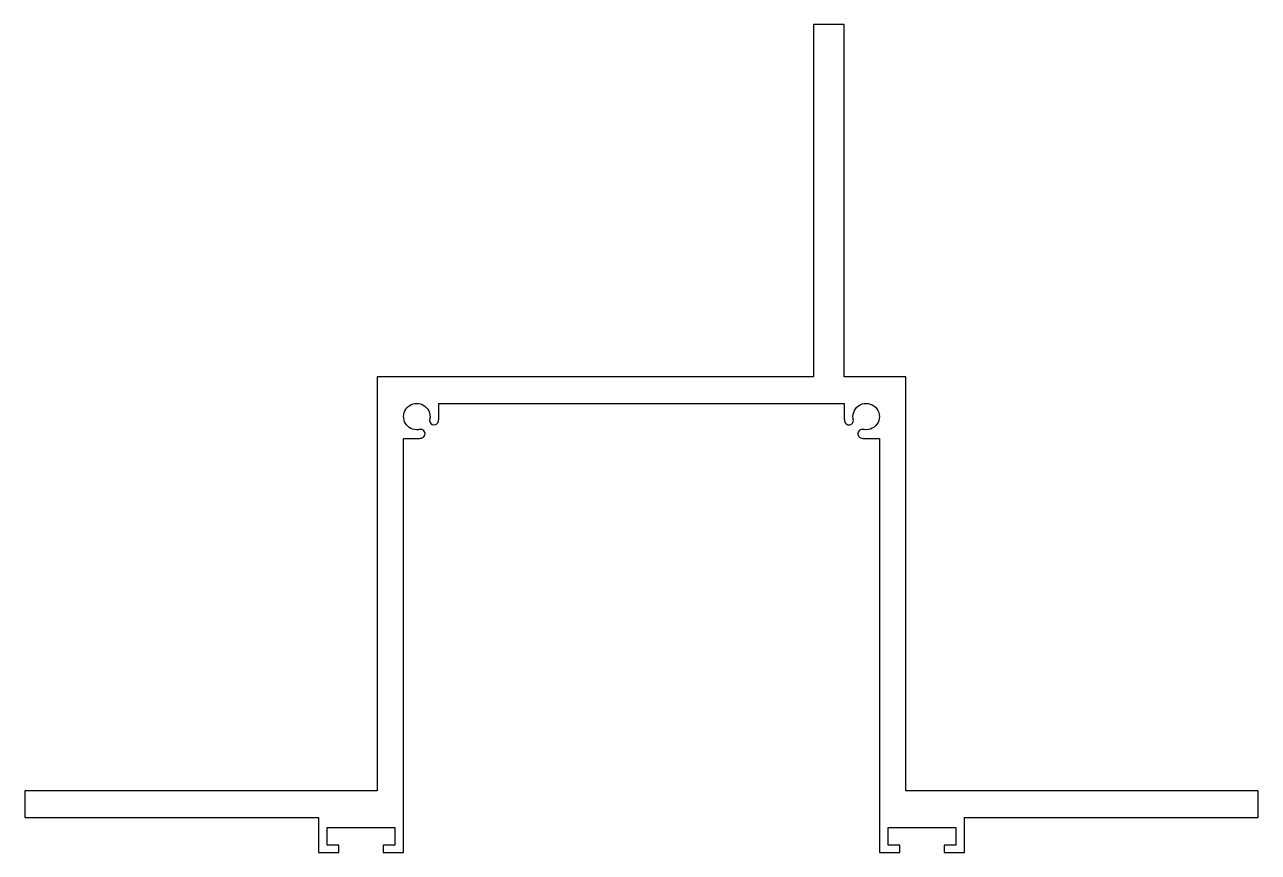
# Model space of a CAD drawing. Header units: millimetres. Extents: x 0 to 477, y -14 to 307.
import ezdxf

# ---------------------------------------------------------------- set-up
doc = ezdxf.new("R2010")
doc.units = ezdxf.units.MM
doc.layers.add('Layer 02', color=192, linetype='Continuous', true_color=0x7d26cd)

msp = doc.modelspace()

# ---------------------------------------------------------------- linework, layer by layer
at = {"layer": 'Layer 02'}
for points in [[(325.62, 146.47), (327.21, 146.47), (330.41, 146.47), (330.41, 0), (330.41, -13.54), (338.35, -13.54), (338.35, -10.7), (333.81, -10.7), (333.81, -3.89), (359.93, -3.89), (359.93, -10.7), (355.38, -10.7), (355.38, -13.54), (363.33, -13.54), (363.33, 0), (476.87, 0), (476.87, 10.22), (340.62, 10.22), (340.62, 170.31), (316.78, 170.31), (316.78, 306.56), (304.86, 306.56), (304.86, 170.31), (136.25, 170.31), (136.25, 10.22), (0, 10.22), (0, 0), (113.54, 0), (113.54, -13.54), (121.49, -13.54), (121.49, -10.7), (116.95, -10.7), (116.95, -3.89), (143.06, -3.89), (143.06, -10.7), (138.52, -10.7), (138.52, -13.54), (146.47, -13.54), (146.47, 0), (146.47, 146.47), (151.58, 146.47)], [(160.09, 155.78), (160.09, 157.22), (160.09, 160.09), (316.78, 160.09), (316.78, 156.9), (316.78, 155.31)]]:
    msp.add_lwpolyline(points, dxfattribs=at)
for points in [[(146.53, 155.8), (146.85, 157.74), (148.25, 159.33), (150.14, 159.89)], [(150.14, 159.89), (152.03, 160.44), (154.06, 159.86), (155.38, 158.4)], [(155.38, 158.4), (156.04, 157.66), (156.47, 156.75), (156.63, 155.77)], [(320.24, 154.26), (319.93, 156.43), (321.04, 158.57), (323.01, 159.55)], [(323.01, 159.55), (324.98, 160.54), (327.35, 160.15), (328.91, 158.6)], [(328.91, 158.6), (330.46, 157.04), (330.85, 154.66), (329.86, 152.7)], [(148.66, 150.79), (147.05, 151.91), (146.22, 153.86), (146.53, 155.8)], [(156.65, 154.36), (156.58, 153.83), (156.42, 153.56), (156.59, 153)], [(156.59, 153), (156.88, 152.02), (157.95, 151.51), (158.89, 151.91)], [(156.63, 155.77), (156.7, 155.3), (156.71, 154.84), (156.65, 154.36)], [(158.89, 151.91), (159.34, 152.1), (159.69, 152.48), (159.84, 152.95)], [(159.84, 152.95), (159.95, 153.3), (160.04, 153.99), (160.07, 154.35)], [(160.07, 154.35), (160.11, 154.83), (160.09, 155.31), (160.09, 155.78)], [(316.78, 155.31), (316.78, 154.69), (316.78, 154.32), (316.88, 153.71)], [(316.88, 153.71), (316.9, 153.52), (316.97, 153.13), (317.03, 152.94)], [(317.03, 152.94), (317.12, 152.68), (317.25, 152.47), (317.45, 152.27)], [(318.94, 151.8), (319.48, 151.89), (319.94, 152.24), (320.18, 152.72)], [(320.18, 152.72), (320.31, 152.98), (320.36, 153.23), (320.35, 153.51)], [(320.35, 153.51), (320.35, 153.77), (320.27, 154.01), (320.24, 154.26)], [(329.86, 152.7), (328.88, 150.73), (326.75, 149.61), (324.57, 149.93)], [(151.4, 149.88), (150.42, 149.91), (149.47, 150.23), (148.66, 150.79)], [(152.1, 149.9), (151.87, 149.88), (151.64, 149.87), (151.4, 149.88)], [(152.44, 149.95), (152.33, 149.93), (152.22, 149.91), (152.1, 149.9)], [(152.77, 150.01), (152.66, 149.99), (152.55, 149.97), (152.44, 149.95)], [(154.13, 149.69), (153.74, 149.98), (153.25, 150.1), (152.77, 150.01)], [(154.29, 147.14), (155.01, 147.86), (154.94, 149.06), (154.13, 149.69)], [(317.45, 152.27), (317.84, 151.88), (318.4, 151.71), (318.94, 151.8)], [(322.11, 148.63), (322.02, 148.09), (322.19, 147.53), (322.58, 147.14)], [(323.04, 149.87), (322.55, 149.63), (322.21, 149.17), (322.11, 148.63)], [(323.83, 150.04), (323.54, 150.05), (323.29, 149.99), (323.04, 149.87)], [(324.57, 149.93), (324.32, 149.96), (324.08, 150.04), (323.83, 150.04)], [(151.58, 146.47), (152.06, 146.47), (152.53, 146.51), (153.01, 146.59)], [(153.01, 146.59), (153.51, 146.68), (153.9, 146.75), (154.29, 147.14)], [(322.58, 147.14), (322.78, 146.94), (322.99, 146.81), (323.26, 146.72)], [(323.26, 146.72), (323.44, 146.66), (323.83, 146.59), (324.03, 146.56)], [(324.03, 146.56), (324.63, 146.47), (325.01, 146.47), (325.62, 146.47)]]:
    msp.add_open_spline(points, degree=3, dxfattribs=at)

doc.saveas('drawing.dxf')
